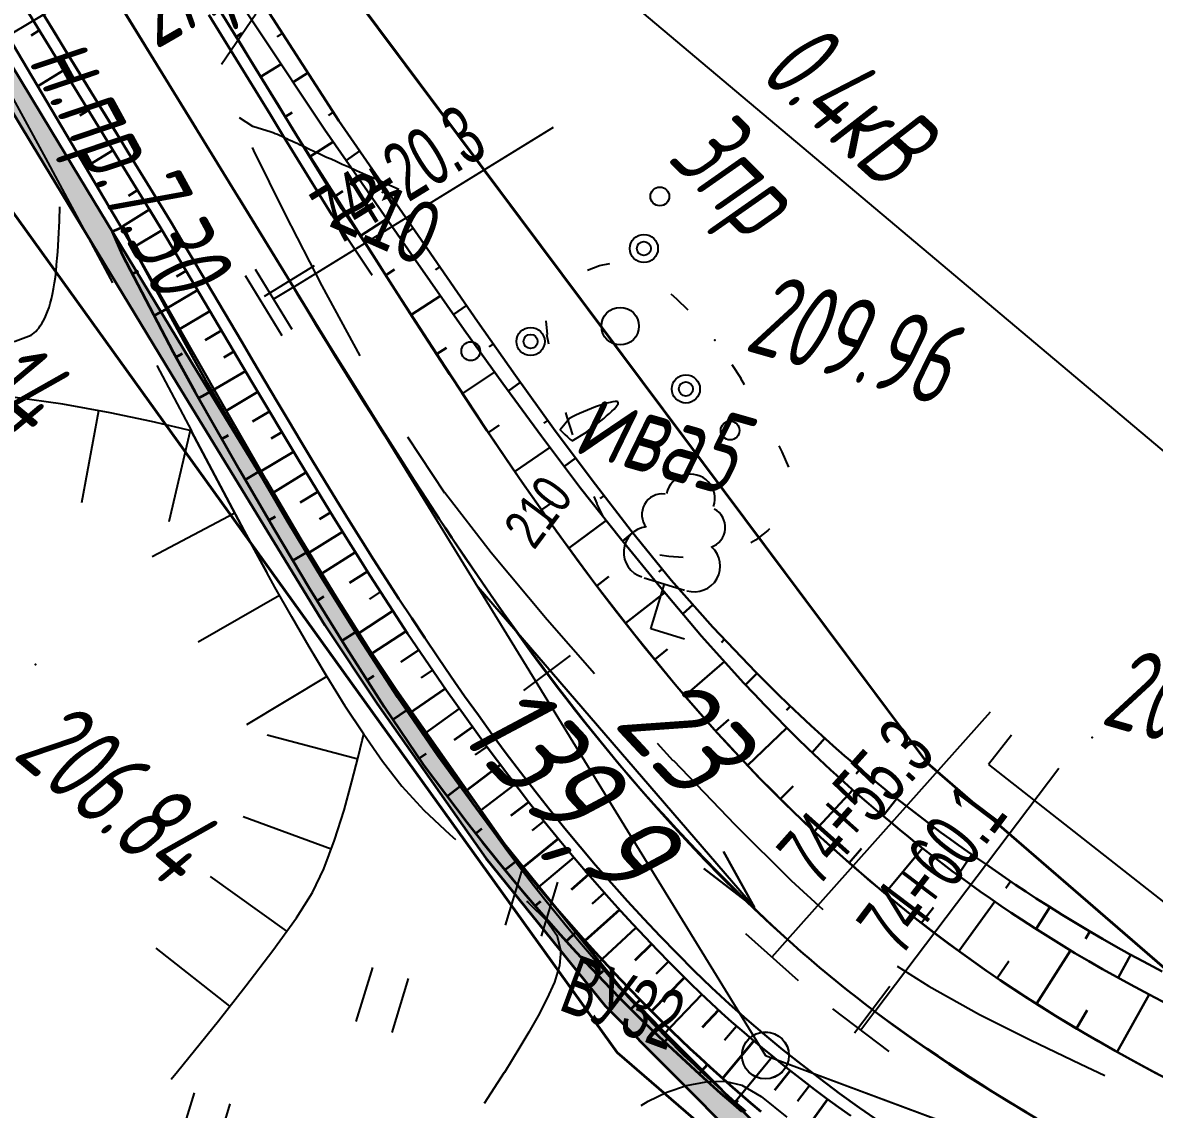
# Model space of a CAD drawing. Header units: millimetres. Extents: x -1799 to 6962, y -1020 to 4121.
# Drawn here: x 4293.93 to 4342.16, y 3006.54 to 3052.84 of the extents above; entities that cross this region are included whole.
import ezdxf

# ---------------------------------------------------------------- set-up
doc = ezdxf.new("R2010")
doc.units = ezdxf.units.MM
doc.linetypes.add('CONTI', pattern=[0])
doc.linetypes.add('DASHED', pattern=[0.75, 0.5, -0.25])
for name, color, linetype, lineweight in [('10', 1, 'Continuous', 35), ('КОПИЯ_ОСЬ_13_ОТКОСЫ', 7, 'Continuous', 30), ('КОПИЯ_ОСЬ_ГРАНИЦЫ_ПОЛОС', 7, 'Continuous', 30), ('ОСЬ_ВЕРХ_ПОКРЫТИЯ_ГРАНИЦЫ_ПОЛОС', 7, 'Continuous', 30), ('ОСЬ_ВЕРХ_ПОКРЫТИЯ_ОСЬ', 1, 'Continuous', 30), ('Ось_примыкания', 1, 'Continuous', 35), ('Тротуар', 40, 'Continuous', 35), ('Уклоны ПЧ', 5, 'Continuous', 30)]:
    doc.layers.add(name, color=color, linetype=linetype, lineweight=lineweight)
for name, color, linetype in [('GOR_BDEFAULT', 212, 'CONTI'), ('NAD_MDEFAULT', 7, 'CONTI'), ('OBRIVDEFAULT', 32, 'CONTI'), ('PI_OTDEFAULT', 172, 'CONTI'), ('PI_TTDEFAULT', 5, 'CONTI'), ('SIT_LDEFAULT', 7, 'CONTI'), ('USLZNDEFAULT', 7, 'CONTI'), ('КОПИЯ_ОСЬ_ТАНГЕНСЫ', 1, 'Continuous'), ('ОСЬ_ВЕРХ_ПОКРЫТИЯ_ПИКЕТЫ', 1, 'Continuous'), ('ОСЬ_ВЕРХ_ПОКРЫТИЯ_РАЗБИВКА_КРИВ', 1, 'Continuous'), ('ОСЬ_ВЕРХ_ПОКРЫТИЯ_ТАНГЕНСЫ', 1, 'Continuous'), ('разметка', 7, 'Continuous')]:
    doc.layers.add(name, color=color, linetype=linetype)
doc.styles.add('eskd', font='spds.shx', dxfattribs={"width": 1.2, "oblique": 15})
doc.styles.add('SHRFT', font='TXT', dxfattribs={"width": 3.5})
doc.styles.get("Standard").update_dxf_attribs({"font": 'arial.ttf'})
doc.styles.add('ГОСТ', font='', dxfattribs={"oblique": 15, "height": 4})
doc.styles.get('ГОСТ').set_extended_font_data('GOST type A')

# ---------------------------------------------------------------- blocks, each defined once
blk = doc.blocks.new('BL_2011')
at = {"color": 0}
for p, q in [((0, 0), (0, 2.4)), ((1.6, 0), (1.6, 2.4))]:
    blk.add_line(p, q, dxfattribs=at)
blk = doc.blocks.new('BL_104')
at = {"color": 0}
for p, q in [((-0.9, 2), (0.9, 2)), ((0, 0), (0, 2)), ((1.5, 0), (0, 0))]:
    blk.add_line(p, q, dxfattribs=at)
for centre, radius, start, end in [((0, 5.8), 1.04, 358, 185), ((-0.94, 4.8), 0.88, 100, 235), ((0.94, 4.8), 0.88, 305, 80), ((-1, 3.1), 1.1, 115, 270), ((1, 3.1), 1.1, 270, 65)]:
    blk.add_arc(centre, radius, start, end, dxfattribs=at)
blk = doc.blocks.new('BL_2010')
at = {"color": 0}
for centre, radius in [((0, 5.78), 0.4), ((0, 3.46), 0.6), ((0, 3.46), 0.3), ((0, 0), 0.8), ((-3.46, -1.74), 0.6), ((-3.46, -1.74), 0.3), ((3.46, -1.74), 0.6), ((3.46, -1.74), 0.3), ((-5.78, -2.88), 0.4), ((5.78, -2.88), 0.4)]:
    blk.add_circle(centre, radius, dxfattribs=at)
blk = doc.blocks.new('*U52')
at = {"layer": 'КОПИЯ_ОСЬ_13_ОТКОСЫ'}
for points in [[(1041.047, 834.789), (1049.338, 821.926), (1053.106, 816.499), (1055.249, 813.387), (1056.859, 811.09), (1058.482, 808.832), (1060.124, 806.62), (1061.792, 804.463), (1063.493, 802.367), (1065.279, 800.366), (1067.106, 798.446), (1067.568, 797.983), (1068.033, 797.524), (1068.503, 797.068), (1068.976, 796.617), (1069.448, 796.178), (1069.925, 795.743), (1070.406, 795.312), (1070.89, 794.887), (1071.277, 794.556), (1071.666, 794.228), (1072.058, 793.904), (1072.453, 793.583), (1072.85, 793.265), (1073.513, 792.75), (1073.879, 792.463), (1074.247, 792.179), (1074.618, 791.898), (1074.991, 791.62), (1075.367, 791.345), (1075.745, 791.074), (1076.125, 790.805), (1076.507, 790.54), (1076.891, 790.278), (1077.318, 789.977), (1077.747, 789.68), (1078.178, 789.386), (1078.612, 789.096), (1079.048, 788.809), (1079.605, 788.455), (1080.165, 788.105), (1080.728, 787.762), (1081.295, 787.423), (1081.873, 787.089), (1082.454, 786.759), (1083.037, 786.435), (1083.624, 786.115), (1084.421, 785.695)], [(1040.261, 834.306), (1048.734, 821.555), (1052.509, 816.132), (1054.683, 813.034), (1056.318, 810.746), (1057.967, 808.494), (1059.636, 806.289), (1061.333, 804.136), (1063.062, 802.044), (1064.797, 799.982), (1066.577, 797.996), (1067.028, 797.515), (1067.483, 797.038), (1067.943, 796.564), (1068.406, 796.094), (1068.87, 795.636), (1069.338, 795.182), (1069.81, 794.732), (1070.286, 794.286), (1070.667, 793.939), (1071.052, 793.595), (1071.438, 793.254), (1071.828, 792.916), (1072.22, 792.581), (1072.877, 792.037), (1073.24, 791.733), (1073.606, 791.432), (1073.974, 791.134), (1074.345, 790.839), (1074.719, 790.548), (1075.094, 790.259), (1075.473, 789.974), (1075.853, 789.692), (1076.236, 789.413), (1076.669, 789.104), (1077.105, 788.798), (1077.543, 788.496), (1077.984, 788.198), (1078.427, 787.903), (1078.992, 787.539), (1079.56, 787.181), (1080.132, 786.828), (1080.707, 786.48), (1081.293, 786.137), (1081.881, 785.799), (1082.473, 785.466), (1083.067, 785.139), (1083.873, 784.708), (1084.684, 784.286)], [(1046.93, 825.662), (1046.706, 825.518)], [(1048.013, 823.981), (1047.389, 823.579)], [(1049.097, 822.3), (1048.888, 822.166)], [(1050.225, 820.649), (1049.645, 820.246)], [(1051.365, 819.006), (1051.172, 818.872)], [(1052.506, 817.363), (1051.931, 816.963)], [(1053.644, 815.718), (1053.451, 815.586)], [(1054.778, 814.071), (1054.223, 813.689)], [(1055.92, 812.429), (1055.736, 812.3)], [(1057.072, 810.794), (1056.555, 810.423)], [(1058.239, 809.17), (1058.067, 809.046)], [(1059.426, 807.56), (1058.944, 807.203)], [(1060.631, 805.964), (1060.473, 805.842)], [(1061.856, 804.384), (1061.42, 804.03)], [(1063.116, 802.83), (1062.971, 802.713)], [(1064.427, 801.32), (1063.995, 800.935)], [(1065.776, 799.844), (1065.636, 799.711)], [(1067.156, 798.396), (1066.661, 797.906)], [(1068.581, 796.993), (1068.42, 796.826)], [(1070.047, 795.633), (1069.501, 795.026)], [(1071.556, 794.321), (1071.381, 794.112)], [(1073.111, 793.063), (1072.535, 792.32)], [(1074.694, 791.841), (1074.506, 791.59)], [(1076.316, 790.672), (1075.71, 789.797)], [(1077.961, 789.533), (1077.761, 789.24)], [(1079.633, 788.437), (1079.047, 787.505)], [(1081.341, 787.396), (1081.156, 787.079)], [(1083.081, 786.411), (1082.542, 785.428)]]:
    blk.add_lwpolyline(points, dxfattribs=at)
blk = doc.blocks.new('Стрелка')
at = {"layer": 'Уклоны ПЧ', "ltscale": 2}
for points in [[(-0.023, -0.048), (-0.023, 17.972)], [(-0.023, -0.048), (-0.578, 2.622)], [(-0.023, -0.048), (0.532, 2.622)]]:
    blk.add_lwpolyline(points, dxfattribs=at)

msp = doc.modelspace()

# ---------------------------------------------------------------- hatches: boundary and pattern name
at = {"layer": 'Тротуар', "lineweight": 30, "ltscale": 7}
msp.add_hatch(color=256, dxfattribs=at).paths.add_polyline_path([(4355.026, 2987.245), (4352.622, 2989.782), (4345.427, 2993.281), (4338.394, 2996.926), (4334.905, 2998.92), (4331.584, 3001.033), (4325.137, 3005.952), (4319.491, 3011.624), (4314.469, 3017.834), (4309.932, 3024.285), (4307.646, 3027.716), (4301.367, 3037.941), (4295.156, 3048.209), (4289.986, 3056.769), (4280.835, 3072.269), (4272.55, 3085.951), (4265.234, 3097.893), (4261.114, 3101.507), (4255.468, 3107.674), (4252.851, 3111.934), (4250.972, 3116.597), (4250.585, 3117.56), (4249.719, 3119.765), (4248.666, 3123.345), (4248.323, 3124.321), (4247.98, 3125.297), (4241.939, 3135.217), (4234.518, 3147.093), (4225.78, 3160.49), (4219.022, 3170.408), (4211.937, 3180.091), (4203.112, 3191.194), (4194.18, 3201.563), (4183.21, 3213.325), (4172.573, 3223.78), (4162.939, 3232.607), (4150.941, 3243.284), (4138.679, 3253.563), (4117.058, 3271.355), (4101.903, 3284.023), (4086.977, 3297.339), (4083.578, 3299.881), (4077.037, 3304.486), (4070.152, 3308.55), (4062.976, 3311.79), (4055.187, 3313.858), (4047.095, 3314.906), (4039.194, 3314.51), (4031.355, 3312.695), (4024.186, 3309.608), (4017.316, 3305.344), (4008.1, 3297.932), (3998.942, 3289.839), (3996.071, 3287.056), (3984.757, 3275.743), (3983.052, 3274.038), (3982.329, 3273.347), (3976.255, 3267.275), (3965.028, 3255.875), (3952.386, 3243.061), (3945.337, 3235.968), (3938.229, 3228.933), (3931.095, 3221.926), (3922.526, 3213.525), (3913.887, 3205.055), (3900.709, 3192.936), (3893.252, 3186.273), (3888.799, 3182.354), (3880.991, 3175.997), (3874.788, 3170.946), (3865.391, 3163.481), (3855.795, 3156.275), (3849.369, 3151.511), (3844.564, 3148.067), (3839.698, 3144.637), (3832.981, 3140.049), (3830.301, 3138.269), (3823.273, 3133.561), (3822.443, 3133.006), (3809.622, 3124.407), (3792.023, 3114.358), (3786.086, 3111.259), (3780.023, 3108.407), (3761.667, 3099.663), (3749.56, 3093.587), (3739.444, 3087.864), (3738.739, 3087.426), (3732.468, 3082.562), (3726.512, 3077.16), (3720.889, 3071.42), (3715.659, 3065.179), (3710.962, 3058.323), (3707.32, 3051.736), (3703.938, 3044.269), (3700.864, 3036.478), (3698.458, 3028.966), (3695.598, 3017.765), (3693.191, 3006.011), (3691.1, 2983.08), (3692.241, 2982.689), (3694.173, 3005.821), (3696.572, 3017.54), (3699.543, 3029.107), (3701.99, 3036.656), (3704.929, 3044.035), (3708.201, 3051.263), (3712.009, 3058.115), (3716.543, 3064.688), (3721.631, 3070.747), (3727.193, 3076.428), (3733.066, 3081.759), (3739.311, 3086.604), (3740.034, 3087.053), (3750.032, 3092.705), (3762.015, 3098.833), (3780.451, 3107.484), (3786.563, 3110.334), (3792.489, 3113.472), (3810.085, 3123.523), (3830.857, 3137.439), (3833.537, 3139.218), (3840.159, 3143.739), (3845.068, 3147.214), (3849.925, 3150.749), (3856.392, 3155.473), (3865.972, 3162.73), (3875.413, 3170.165), (3881.622, 3175.221), (3889.445, 3181.591), (3893.916, 3185.525), (3901.381, 3192.195), (3914.576, 3204.33), (3923.226, 3212.811), (3931.795, 3221.212), (3938.931, 3228.221), (3946.043, 3235.26), (3953.097, 3242.357), (3965.74, 3255.172), (3976.964, 3266.57), (3985.463, 3275.036), (3996.773, 3286.343), (3999.622, 3289.105), (4008.744, 3297.168), (4017.895, 3304.526), (4024.65, 3308.719), (4031.668, 3311.741), (4039.333, 3313.516), (4047.055, 3313.903), (4054.994, 3312.874), (4062.639, 3310.845), (4069.691, 3307.661), (4076.5, 3303.642), (4082.99, 3299.072), (4086.343, 3296.564), (4101.249, 3283.266), (4116.42, 3270.585), (4138.04, 3252.793), (4150.286, 3242.528), (4162.272, 3231.863), (4171.847, 3223.057), (4182.46, 3212.663), (4193.35, 3200.994), (4202.341, 3190.556), (4211.142, 3179.485), (4218.205, 3169.831), (4224.947, 3159.937), (4233.677, 3146.552), (4241.089, 3134.69), (4246.972, 3125.147), (4248.831, 3119.35), (4251.955, 3111.482), (4254.666, 3107.069), (4260.416, 3100.789), (4264.381, 3097.354), (4271.694, 3085.435), (4279.977, 3071.756), (4289.128, 3056.256), (4294.307, 3047.694), (4300.531, 3037.432), (4306.803, 3027.178), (4309.038, 3023.822), (4313.665, 3017.24), (4318.747, 3010.955), (4324.471, 3005.203), (4330.909, 3000.28), (4334.388, 2998.064), (4337.915, 2996.047), (4344.978, 2992.388), (4352.021, 2988.962), (4354.437, 2986.412), (4356.729, 2985.394), (4357.135, 2986.308)])

# ---------------------------------------------------------------- linework, layer by layer
at = {"layer": '10'}
for p, q in [((4332.496, 3021.273), (4289.966, 3078.193)), ((4344.146, 3011.203), (4332.496, 3021.273))]:
    msp.add_line(p, q, dxfattribs=at)
for points in [[(4598.586, 2915.533), (4552.416, 2914.983), (4521.746, 2925.033), (4419.606, 2982.913), (4344.146, 3011.203), (4332.496, 3021.273), (4289.966, 3078.193), (4264.456, 3124.383), (4216.896, 3199.763), (4208.926, 3208.633), (4175.176, 3237.413), (4176.746, 3239.013), (4084.856, 3313.423)], [(4334.836, 2995.523), (4319.266, 3008.963), (4288.236, 3052.073), (4319.266, 3008.963), (4334.836, 2995.523), (4363.306, 2985.263), (4364.906, 2990.013), (4372.426, 2987.253), (4370.836, 2982.483), (4411.976, 2966.593), (4514.446, 2908.513), (4549.656, 2896.993), (4558.246, 2896.753), (4557.366, 2900.733), (4579.636, 2901.023)]]:
    msp.add_lwpolyline(points, dxfattribs=at)
at = {"layer": 'GOR_BDEFAULT', "color": 212, "elevation": 210, "flags": 128}
for points in [[(4309.952, 3045.729), (4309.422, 3045.969), (4308.952, 3046.179), (4308.532, 3046.359), (4308.152, 3046.529), (4307.832, 3046.679), (4307.542, 3046.799), (4307.292, 3046.919), (4307.072, 3047.019), (4306.872, 3047.099), (4306.702, 3047.179), (4306.562, 3047.249), (4306.422, 3047.309), (4306.302, 3047.369), (4306.182, 3047.419), (4306.072, 3047.479), (4305.962, 3047.529), (4305.852, 3047.579), (4305.732, 3047.639), (4305.622, 3047.689), (4305.512, 3047.739), (4305.402, 3047.789), (4305.292, 3047.839), (4305.182, 3047.889), (4305.072, 3047.939), (4304.972, 3047.989), (4304.872, 3048.029), (4304.782, 3048.069), (4304.692, 3048.109), (4304.602, 3048.139), (4304.522, 3048.169), (4303.742, 3048.409), (4303.162, 3048.779)], [(4280.998, 3045.574), (4283.792, 3042.899), (4284.292, 3042.719), (4284.362, 3042.709), (4284.432, 3042.689), (4284.512, 3042.659), (4284.602, 3042.639), (4284.682, 3042.619), (4284.772, 3042.599), (4284.862, 3042.579), (4284.952, 3042.549), (4285.042, 3042.529), (4285.132, 3042.509), (4285.222, 3042.479), (4285.302, 3042.459), (4285.382, 3042.439), (4285.462, 3042.419), (4285.532, 3042.399), (4286.102, 3042.159), (4286.592, 3041.869), (4287.282, 3041.459), (4287.332, 3041.419), (4287.382, 3041.389), (4287.442, 3041.359), (4287.502, 3041.319), (4287.552, 3041.279), (4287.612, 3041.249), (4287.672, 3041.209), (4287.732, 3041.169), (4287.792, 3041.129), (4287.862, 3041.089), (4287.922, 3041.049), (4287.982, 3041.009), (4288.052, 3040.969), (4288.112, 3040.919), (4288.182, 3040.879), (4288.252, 3040.829), (4288.322, 3040.779), (4288.392, 3040.739), (4288.462, 3040.689), (4288.542, 3040.639), (4288.622, 3040.589), (4288.702, 3040.529), (4288.792, 3040.479), (4288.892, 3040.419), (4288.992, 3040.369), (4289.092, 3040.309), (4289.212, 3040.249), (4289.332, 3040.189), (4289.462, 3040.129), (4289.602, 3040.069), (4289.742, 3040.009), (4289.902, 3039.949), (4290.062, 3039.879), (4290.222, 3039.819), (4290.392, 3039.749), (4290.572, 3039.689), (4290.742, 3039.629), (4290.912, 3039.569), (4291.082, 3039.519), (4291.252, 3039.459), (4291.412, 3039.409), (4291.572, 3039.359), (4291.722, 3039.319), (4291.862, 3039.279), (4291.992, 3039.249), (4292.992, 3039.189), (4293.602, 3039.269), (4294.292, 3039.519), (4294.352, 3039.569), (4294.412, 3039.619), (4294.482, 3039.679), (4294.542, 3039.749), (4294.612, 3039.829), (4294.672, 3039.919), (4294.742, 3040.019), (4294.802, 3040.129), (4294.872, 3040.249), (4294.932, 3040.389), (4294.992, 3040.529), (4295.052, 3040.699), (4295.102, 3040.869), (4295.152, 3041.069), (4295.202, 3041.279), (4295.242, 3041.499), (4295.282, 3041.749), (4295.322, 3041.999), (4295.352, 3042.259), (4295.372, 3042.529), (4295.402, 3042.809), (4295.422, 3043.079), (4295.442, 3043.349), (4295.462, 3043.619), (4295.472, 3043.889), (4295.482, 3044.139), (4295.492, 3044.379), (4295.502, 3044.599), (4295.512, 3044.809), (4295.512, 3044.989)], [(4319.292, 3036.679), (4319.252, 3036.699), (4319.172, 3036.699), (4319.072, 3036.689), (4318.962, 3036.659), (4318.822, 3036.629), (4318.672, 3036.579), (4318.512, 3036.529), (4318.342, 3036.469), (4318.172, 3036.399), (4318.002, 3036.329), (4317.832, 3036.259), (4317.662, 3036.189), (4317.502, 3036.119), (4317.362, 3036.049), (4317.232, 3035.979)], [(4319.292, 3036.679), (4319.252, 3036.699), (4319.172, 3036.699), (4319.072, 3036.689), (4318.962, 3036.659), (4318.822, 3036.629), (4318.672, 3036.579), (4318.512, 3036.529), (4318.342, 3036.469), (4318.172, 3036.399), (4318.002, 3036.329), (4317.832, 3036.259), (4317.662, 3036.189), (4317.502, 3036.119), (4317.362, 3036.049), (4317.232, 3035.979)], [(4317.342, 3035.029), (4317.952, 3035.399), (4318.052, 3035.479), (4318.172, 3035.569), (4318.302, 3035.669), (4318.432, 3035.769), (4318.562, 3035.879), (4318.692, 3035.979), (4318.812, 3036.089), (4318.932, 3036.189), (4319.042, 3036.289), (4319.132, 3036.379), (4319.202, 3036.459), (4319.262, 3036.539), (4319.302, 3036.599), (4319.312, 3036.649), (4319.292, 3036.679)], [(4317.232, 3035.979), (4316.832, 3035.489), (4317.032, 3035.299), (4317.152, 3035.189), (4317.242, 3035.099), (4317.342, 3035.029)]]:
    msp.add_lwpolyline(points, dxfattribs=at)
at = {"layer": 'OBRIVDEFAULT', "color": 32}
for p, q in [((4295.642, 3036.589, 209.659), (4293.602, 3036.869, 209.706)), ((4297.662, 3036.219, 209.613), (4295.642, 3036.589, 209.659)), ((4297.162, 3036.309), (4296.442, 3032.379)), ((4299.412, 3035.849, 209.573), (4297.662, 3036.219, 209.613)), ((4300.642, 3035.559, 209.544), (4299.412, 3035.849, 209.573)), ((4301.072, 3035.459), (4300.162, 3031.569)), ((4301.112, 3035.449, 209.533), (4300.642, 3035.559, 209.544)), ((4303.372, 3031.189, 209.342), (4301.112, 3035.449, 209.533)), ((4302.972, 3031.949), (4299.442, 3030.079)), ((4304.672, 3028.789, 209.235), (4303.372, 3031.189, 209.342)), ((4304.872, 3028.429), (4301.402, 3026.449)), ((4305.392, 3027.529, 209.214), (4304.672, 3028.789, 209.235)), ((4306.132, 3026.249, 209.192), (4305.392, 3027.529, 209.214)), ((4306.892, 3024.979, 209.17), (4306.132, 3026.249, 209.192)), ((4306.892, 3024.979), (4303.462, 3022.929)), ((4308.462, 3022.529, 209.127), (4307.662, 3023.729, 209.149)), ((4308.212, 3021.469), (4304.342, 3022.479)), ((4308.232, 3021.549, 209.044), (4308.402, 3022.259, 209.104)), ((4308.402, 3022.259, 209.104), (4308.462, 3022.529, 209.127)), ((4307.962, 3020.509, 208.956), (4308.232, 3021.549, 209.044)), ((4307.622, 3019.289, 208.852), (4307.962, 3020.509, 208.956)), ((4307.212, 3018.009, 208.742), (4307.622, 3019.289, 208.852)), ((4307.072, 3017.629), (4303.322, 3019.009)), ((4306.762, 3016.789, 208.636), (4307.212, 3018.009, 208.742)), ((4305.182, 3014.129), (4301.932, 3016.469)), ((4306.282, 3015.779, 208.544), (4306.762, 3016.789, 208.636)), ((4305.592, 3014.699, 208.503), (4306.282, 3015.779, 208.544)), ((4304.592, 3013.309, 208.448), (4305.592, 3014.699, 208.503)), ((4302.762, 3010.939), (4299.612, 3013.409)), ((4303.432, 3011.799, 208.386), (4304.592, 3013.309, 208.448)), ((4302.272, 3010.319, 208.326), (4303.432, 3011.799, 208.386)), ((4301.252, 3009.049, 208.274), (4302.272, 3010.319, 208.326)), ((4300.522, 3008.159, 208.237), (4301.252, 3009.049, 208.274)), ((4300.252, 3007.829, 208.223), (4300.522, 3008.159, 208.237))]:
    msp.add_line(p, q, dxfattribs=at)
at = {"layer": 'PI_TTDEFAULT', "color": 5}
for p in [(4323.432, 3039.309, 209.961), (4294.472, 3025.499, 206.681), (4339.512, 3022.389, 209.114)]:
    msp.add_point(p, dxfattribs=at)
at = {"layer": 'SIT_LDEFAULT', "color": 7}
for p, q in [((4309.832, 3062.129), (4291.172, 3051.019)), ((4371.752, 3009.999), (4309.832, 3062.129)), ((4292.032, 3051.529), (4298.042, 3055.109)), ((4303.862, 3053.199), (4302.402, 3051.059)), ((4293.002, 3050.559), (4294.902, 3047.069)), ((4303.702, 3047.519), (4303.762, 3047.389)), ((4303.762, 3047.389), (4305.102, 3044.689)), ((4294.902, 3047.069), (4297.752, 3041.759)), ((4305.102, 3044.689), (4306.672, 3041.629)), ((4318.002, 3042.299), (4318.512, 3042.489)), ((4318.512, 3042.489), (4318.952, 3042.579)), ((4306.672, 3041.629), (4308.292, 3038.639)), ((4321.552, 3041.289), (4321.792, 3041.079)), ((4321.792, 3041.079), (4322.282, 3040.599)), ((4316.292, 3039.559), (4316.242, 3040.139)), ((4316.352, 3039.149), (4316.272, 3039.559)), ((4299.642, 3038.229), (4301.122, 3035.449)), ((4324.152, 3038.269), (4324.532, 3037.689)), ((4324.522, 3037.689), (4324.682, 3037.419)), ((4317.132, 3036.039), (4317.072, 3036.229)), ((4317.372, 3035.279), (4317.132, 3036.039)), ((4301.112, 3035.449), (4303.372, 3031.189)), ((4310.322, 3035.199), (4311.912, 3032.809)), ((4326.152, 3034.809), (4326.282, 3034.559)), ((4326.282, 3034.559), (4326.572, 3033.899)), ((4311.922, 3032.819), (4313.892, 3030.269)), ((4318.412, 3032.349), (4318.282, 3032.659)), ((4318.702, 3031.759), (4318.402, 3032.349)), ((4303.372, 3031.189), (4304.332, 3029.409)), ((4325.682, 3031.199), (4325.162, 3030.799)), ((4325.762, 3031.279), (4325.682, 3031.199)), ((4325.162, 3030.799), (4324.962, 3030.679)), ((4313.892, 3030.269), (4316.282, 3027.409)), ((4321.462, 3030.099), (4321.082, 3030.159)), ((4322.082, 3030.059), (4321.462, 3030.099)), ((4316.282, 3027.409), (4318.292, 3025.109)), ((4306.322, 3025.929), (4306.892, 3024.979)), ((4306.892, 3024.979), (4307.662, 3023.729)), ((4307.662, 3023.729), (4308.462, 3022.529)), ((4308.462, 3022.529), (4309.262, 3021.379)), ((4320.972, 3022.149), (4321.642, 3021.409)), ((4336.072, 3022.489), (4335.082, 3021.229)), ((4309.262, 3021.379), (4310.082, 3020.319)), ((4321.652, 3021.419), (4324.292, 3018.659)), ((4335.082, 3021.229), (4342.952, 3015.059)), ((4310.082, 3020.319), (4311.022, 3019.289)), ((4311.022, 3019.289), (4312.132, 3018.249)), ((4324.292, 3018.659), (4326.682, 3016.299)), ((4312.132, 3018.249), (4312.372, 3018.039)), ((4326.682, 3016.299), (4328.032, 3015.059)), ((4315.402, 3015.419), (4315.482, 3015.349)), ((4315.482, 3015.349), (4316.272, 3014.569)), ((4316.272, 3014.569), (4316.722, 3013.929)), ((4316.712, 3013.929), (4316.852, 3013.329)), ((4316.862, 3013.329), (4316.802, 3012.669)), ((4316.802, 3012.669), (4316.592, 3011.969)), ((4331.202, 3012.649), (4332.552, 3011.789)), ((4316.592, 3011.969), (4316.272, 3011.249)), ((4332.552, 3011.789), (4334.712, 3010.589)), ((4316.272, 3011.249), (4315.892, 3010.529)), ((4334.712, 3010.589), (4336.892, 3009.489)), ((4315.892, 3010.529), (4315.492, 3009.839)), ((4315.492, 3009.839), (4315.112, 3009.189)), ((4315.122, 3009.189), (4314.462, 3008.109)), ((4336.892, 3009.489), (4338.992, 3008.479)), ((4338.992, 3008.479), (4340.042, 3007.989)), ((4314.452, 3008.109), (4313.592, 3006.789)), ((4322.222, 3007.559), (4323.052, 3007.719)), ((4323.052, 3007.719), (4323.852, 3007.739)), ((4323.852, 3007.739), (4324.572, 3007.579)), ((4320.582, 3006.889), (4321.382, 3007.269)), ((4321.382, 3007.269), (4322.222, 3007.559)), ((4324.572, 3007.579), (4325.402, 3007.089)), ((4320.282, 3006.709), (4320.582, 3006.899)), ((4325.402, 3007.089), (4326.492, 3006.209))]:
    msp.add_line(p, q, dxfattribs=at)
at = {"layer": 'КОПИЯ_ОСЬ_13_ОТКОСЫ'}
for points in [[(4257.402, 3126.492), (4305.826, 3047.68), (4309.89, 3041.319), (4311.942, 3038.143), (4313.494, 3035.79), (4315.068, 3033.469), (4316.67, 3031.188), (4318.31, 3028.953), (4319.996, 3026.768), (4321.736, 3024.64), (4322.328, 3023.948), (4322.927, 3023.262), (4323.532, 3022.582), (4323.991, 3022.081), (4324.453, 3021.585), (4324.919, 3021.092), (4325.39, 3020.603), (4325.864, 3020.124), (4326.342, 3019.649), (4326.825, 3019.179), (4327.312, 3018.713), (4327.705, 3018.348), (4328.1, 3017.986), (4328.498, 3017.628), (4328.899, 3017.273), (4329.303, 3016.921), (4329.675, 3016.593), (4330.05, 3016.269), (4330.427, 3015.947), (4330.808, 3015.629), (4331.191, 3015.314), (4331.576, 3015.002), (4331.965, 3014.693), (4332.355, 3014.388), (4332.749, 3014.086), (4333.194, 3013.751), (4333.642, 3013.42), (4334.092, 3013.092), (4334.545, 3012.768), (4335.001, 3012.448), (4335.581, 3012.054), (4336.164, 3011.665), (4336.751, 3011.282), (4337.341, 3010.905), (4337.941, 3010.534), (4338.544, 3010.167), (4339.15, 3009.806), (4339.759, 3009.45), (4340.583, 3008.984), (4341.411, 3008.527), (4342.245, 3008.078)], [(4251.438, 3122.828), (4299.861, 3044.015), (4303.707, 3037.507), (4305.677, 3034.21), (4307.187, 3031.737), (4308.737, 3029.271), (4310.335, 3026.817), (4311.992, 3024.383), (4313.72, 3021.974), (4315.53, 3019.595), (4316.154, 3018.811), (4316.786, 3018.033), (4317.426, 3017.262), (4317.916, 3016.687), (4318.412, 3016.116), (4318.912, 3015.549), (4319.417, 3014.986), (4319.933, 3014.427), (4320.453, 3013.873), (4320.979, 3013.323), (4321.51, 3012.779), (4321.943, 3012.347), (4322.38, 3011.918), (4322.82, 3011.493), (4323.264, 3011.071), (4323.711, 3010.653), (4324.139, 3010.276), (4324.57, 3009.902), (4325.005, 3009.532), (4325.442, 3009.166), (4325.883, 3008.803), (4326.327, 3008.445), (4326.774, 3008.089), (4327.224, 3007.738), (4327.676, 3007.391), (4328.188, 3007.012), (4328.703, 3006.637), (4329.222, 3006.267)], [(4298.328, 3061.03), (4306.8, 3048.279), (4310.576, 3042.856), (4312.75, 3039.758), (4314.385, 3037.469), (4316.034, 3035.218), (4317.703, 3033.012), (4319.399, 3030.859), (4321.129, 3028.768), (4322.864, 3026.706), (4324.644, 3024.72), (4325.095, 3024.239), (4325.55, 3023.761), (4326.009, 3023.288), (4326.473, 3022.818), (4326.936, 3022.36), (4327.404, 3021.906), (4327.877, 3021.456), (4328.353, 3021.01), (4328.734, 3020.663), (4329.119, 3020.319), (4329.505, 3019.978), (4329.894, 3019.64), (4330.287, 3019.305), (4330.943, 3018.761), (4331.307, 3018.457), (4331.673, 3018.156), (4332.041, 3017.858), (4332.412, 3017.563), (4332.785, 3017.271), (4333.161, 3016.983), (4333.54, 3016.698), (4333.92, 3016.416), (4334.303, 3016.137), (4334.736, 3015.828), (4335.172, 3015.522), (4335.61, 3015.22), (4336.051, 3014.922), (4336.494, 3014.627), (4337.059, 3014.263), (4337.627, 3013.904), (4338.199, 3013.551), (4338.774, 3013.204), (4339.359, 3012.861), (4339.948, 3012.523), (4340.54, 3012.19), (4341.134, 3011.863), (4341.94, 3011.432), (4342.751, 3011.01)], [(4290.841, 3056.43), (4298.637, 3043.263), (4302.382, 3036.691), (4304.308, 3033.351), (4305.789, 3030.839), (4307.314, 3028.327), (4308.893, 3025.822), (4310.537, 3023.33), (4311.1, 3022.503), (4311.672, 3021.679), (4313.402, 3019.178), (4314.002, 3018.349), (4314.61, 3017.526), (4315.227, 3016.709), (4315.701, 3016.097), (4316.181, 3015.489), (4316.665, 3014.884), (4317.154, 3014.284), (4317.657, 3013.684), (4318.164, 3013.089), (4318.677, 3012.498), (4319.196, 3011.912), (4319.621, 3011.444), (4320.05, 3010.98), (4320.483, 3010.519), (4320.919, 3010.062), (4321.359, 3009.608), (4322.109, 3008.857), (4322.54, 3008.449), (4322.975, 3008.046), (4323.413, 3007.646), (4323.854, 3007.249), (4324.299, 3006.857), (4324.747, 3006.468)], [(4294.64, 3052.515), (4294.287, 3052.298)], [(4303.023, 3052.241), (4303.274, 3052.395)], [(4295.686, 3050.811), (4294.573, 3050.127)], [(4304.07, 3050.537), (4304.943, 3051.073)], [(4296.733, 3049.107), (4296.362, 3048.878)], [(4305.117, 3048.833), (4305.408, 3049.012)], [(4306.174, 3047.135), (4307.159, 3047.764)], [(4297.78, 3047.402), (4296.611, 3046.684)], [(4298.827, 3045.698), (4298.437, 3045.459)], [(4307.25, 3045.45), (4307.579, 3045.659)], [(4308.328, 3043.764), (4309.446, 3044.479)], [(4299.874, 3043.994), (4298.637, 3043.263)], [(4300.892, 3042.272), (4300.479, 3042.029)], [(4309.404, 3042.079), (4309.777, 3042.317)], [(4310.486, 3040.396), (4311.735, 3041.204)], [(4301.909, 3040.55), (4300.618, 3039.787)], [(4302.926, 3038.828), (4302.496, 3038.574)], [(4311.571, 3038.717), (4311.988, 3038.986)], [(4312.667, 3037.044), (4314.041, 3037.951)], [(4303.946, 3037.108), (4302.604, 3036.306)], [(4313.774, 3035.378), (4314.228, 3035.686)], [(4304.972, 3035.391), (4304.524, 3035.124)], [(4314.896, 3033.722), (4316.396, 3034.74)], [(4306.002, 3033.677), (4304.615, 3032.83)], [(4316.042, 3032.083), (4316.536, 3032.43)], [(4307.045, 3031.97), (4306.582, 3031.688)], [(4317.207, 3030.457), (4318.797, 3031.624)], [(4308.106, 3030.275), (4306.677, 3029.377)], [(4318.392, 3028.847), (4318.913, 3029.248)], [(4309.181, 3028.589), (4308.709, 3028.282)], [(4319.614, 3027.263), (4321.3, 3028.564)], [(4310.272, 3026.913), (4308.808, 3025.958)], [(4320.866, 3025.704), (4321.415, 3026.153)], [(4322.142, 3024.164), (4323.837, 3025.62)], [(4311.396, 3025.258), (4310.914, 3024.93)], [(4312.54, 3023.618), (4311.062, 3022.558)], [(4323.461, 3022.661), (4324.016, 3023.159)], [(4324.821, 3021.195), (4326.499, 3022.791)], [(4313.706, 3021.993), (4313.213, 3021.64)], [(4314.916, 3020.401), (4313.37, 3019.224)], [(4326.222, 3019.767), (4326.765, 3020.317)], [(4327.666, 3018.384), (4329.303, 3020.155)], [(4316.144, 3018.822), (4315.64, 3018.417)], [(4329.156, 3017.049), (4329.683, 3017.656)], [(4330.67, 3015.743), (4332.278, 3017.669)], [(4317.414, 3017.277), (4315.822, 3015.943)], [(4318.722, 3015.764), (4318.203, 3015.305)], [(4333.825, 3013.285), (4335.359, 3015.392)], [(4332.227, 3014.488), (4332.741, 3015.148)], [(4320.066, 3014.283), (4318.444, 3012.766)], [(4337.133, 3011.037), (4338.585, 3013.317)], [(4321.45, 3012.839), (4320.922, 3012.321)], [(4335.461, 3012.135), (4335.948, 3012.854)], [(4322.877, 3011.438), (4321.242, 3009.728)], [(4340.57, 3008.992), (4341.936, 3011.434)], [(4338.837, 3009.991), (4339.299, 3010.765)], [(4324.353, 3010.089), (4323.837, 3009.493)], [(4325.884, 3008.802), (4324.298, 3006.858)], [(4327.453, 3007.562), (4326.943, 3006.898)]]:
    msp.add_lwpolyline(points, dxfattribs=at)
at = {"layer": 'КОПИЯ_ОСЬ_ГРАНИЦЫ_ПОЛОС'}
for points in [[(4302.181, 3053.612), (4302.702, 3052.764), (4303.222, 3051.917), (4303.743, 3051.07), (4304.264, 3050.222), (4304.784, 3049.375), (4305.305, 3048.527), (4305.823, 3047.683), (4306.346, 3046.865), (4306.872, 3046.043), (4307.397, 3045.22), (4307.922, 3044.398), (4308.447, 3043.576), (4308.972, 3042.754), (4309.497, 3041.934), (4310.021, 3041.115), (4310.545, 3040.299), (4311.07, 3039.485), (4311.596, 3038.674), (4312.123, 3037.866), (4312.652, 3037.06), (4313.183, 3036.258), (4313.716, 3035.46), (4314.251, 3034.666), (4314.79, 3033.875), (4315.331, 3033.089), (4315.876, 3032.308), (4316.425, 3031.532), (4316.979, 3030.761), (4317.536, 3029.995), (4318.099, 3029.236), (4318.666, 3028.482), (4319.239, 3027.735), (4319.817, 3026.995), (4320.401, 3026.261), (4320.991, 3025.535), (4321.587, 3024.817), (4322.19, 3024.107), (4322.799, 3023.405), (4323.416, 3022.712), (4324.039, 3022.028), (4324.669, 3021.353), (4325.307, 3020.688), (4325.953, 3020.034), (4326.606, 3019.39), (4327.266, 3018.757), (4327.935, 3018.135), (4328.611, 3017.525), (4329.299, 3016.924), (4329.96, 3016.345), (4330.625, 3015.778), (4331.3, 3015.222), (4331.983, 3014.677), (4332.676, 3014.142), (4333.415, 3013.584), (4334.164, 3013.038), (4334.923, 3012.502), (4335.692, 3011.977), (4336.471, 3011.462), (4337.258, 3010.958), (4338.054, 3010.463), (4338.858, 3009.977), (4339.67, 3009.502), (4340.489, 3009.035), (4341.316, 3008.577), (4342.15, 3008.128), (4342.991, 3007.687)], [(4294.769, 3053.26), (4295.292, 3052.409), (4295.815, 3051.558), (4296.338, 3050.707), (4296.861, 3049.856), (4297.384, 3049.005), (4297.906, 3048.154), (4298.429, 3047.302), (4298.952, 3046.451), (4299.475, 3045.6), (4299.765, 3045.129)], [(4301.868, 3053.167), (4302.392, 3052.315), (4302.915, 3051.464), (4303.438, 3050.612), (4303.961, 3049.761), (4304.484, 3048.91), (4305.007, 3048.058), (4305.53, 3047.207), (4306.053, 3046.356), (4306.576, 3045.504), (4307.099, 3044.653), (4307.643, 3043.843), (4308.186, 3043.034), (4308.73, 3042.226), (4308.826, 3042.083)], [(4302.294, 3053.428), (4302.818, 3052.577), (4303.341, 3051.726), (4303.864, 3050.874), (4304.387, 3050.023), (4304.91, 3049.171), (4305.433, 3048.32), (4305.956, 3047.469), (4306.479, 3046.617), (4307.002, 3045.766), (4307.52, 3044.923), (4308.058, 3044.121), (4308.601, 3043.312), (4309.144, 3042.506)], [(4299.333, 3044.874), (4299.861, 3044.015), (4303.707, 3037.507), (4305.677, 3034.21), (4307.187, 3031.737), (4308.737, 3029.271), (4310.335, 3026.817), (4311.992, 3024.383), (4313.72, 3021.974), (4315.53, 3019.595), (4316.154, 3018.811), (4316.786, 3018.033), (4317.426, 3017.262), (4317.916, 3016.687), (4318.412, 3016.116), (4318.912, 3015.549), (4319.417, 3014.986), (4319.933, 3014.427), (4320.453, 3013.873), (4320.979, 3013.323), (4321.51, 3012.779), (4321.943, 3012.347), (4322.38, 3011.918), (4322.82, 3011.493), (4323.264, 3011.071), (4323.711, 3010.653), (4324.139, 3010.276), (4324.57, 3009.902), (4325.005, 3009.532), (4325.442, 3009.166), (4325.883, 3008.803), (4326.327, 3008.445), (4326.774, 3008.089), (4327.224, 3007.738), (4327.676, 3007.391), (4328.188, 3007.012), (4328.703, 3006.637), (4329.222, 3006.267)]]:
    msp.add_lwpolyline(points, dxfattribs=at)
at = {"layer": 'КОПИЯ_ОСЬ_ТАНГЕНСЫ'}
for p, q in [((4205.152, 3204.849), (4325.58, 3008.844)), ((4325.58, 3008.844), (4420.882, 2973.399))]:
    msp.add_line(p, q, dxfattribs=at)
msp.add_circle((4325.58, 3008.844), 1, dxfattribs=at)
at = {"layer": 'ОСЬ_ВЕРХ_ПОКРЫТИЯ_ГРАНИЦЫ_ПОЛОС', "linetype": 'Continuous'}
msp.add_lwpolyline([(4330.46, 3006.014), (4329.596, 3006.613), (4328.741, 3007.226), (4327.894, 3007.854), (4327.104, 3008.464), (4326.324, 3009.086), (4325.554, 3009.721), (4324.794, 3010.368), (4324.044, 3011.026), (4323.289, 3011.734), (4322.546, 3012.452), (4321.816, 3013.18), (4321.099, 3013.918), (4320.393, 3014.664), (4319.699, 3015.419), (4319.017, 3016.182), (4318.346, 3016.952), (4317.686, 3017.73), (4317.036, 3018.514), (4316.397, 3019.304), (4315.769, 3020.1), (4315.15, 3020.902), (4314.54, 3021.708), (4313.939, 3022.519), (4313.347, 3023.334), (4312.764, 3024.153), (4312.188, 3024.976), (4311.62, 3025.802), (4311.06, 3026.631), (4310.506, 3027.463), (4309.959, 3028.297), (4309.418, 3029.133), (4308.883, 3029.971), (4308.353, 3030.81), (4307.828, 3031.651), (4307.308, 3032.493), (4306.792, 3033.335), (4306.28, 3034.178), (4305.771, 3035.022), (4305.265, 3035.865), (4304.762, 3036.709), (4304.261, 3037.552), (4303.762, 3038.394), (4303.265, 3039.236), (4302.768, 3040.076), (4302.272, 3040.916), (4301.776, 3041.756), (4301.28, 3042.597), (4300.784, 3043.437), (4300.287, 3044.277), (4299.767, 3045.125), (4299.246, 3045.972), (4298.725, 3046.819), (4298.205, 3047.667), (4297.684, 3048.514), (4297.163, 3049.362), (4296.643, 3050.209), (4296.122, 3051.057), (4295.601, 3051.904), (4295.081, 3052.752), (4294.56, 3053.599)], dxfattribs=at)
at = {"layer": 'ОСЬ_ВЕРХ_ПОКРЫТИЯ_ОСЬ'}
msp.add_lwpolyline([(4254.44, 3124.628), (4305.468, 3041.576), (4305.468, 3041.576), (4306.996, 3039.092), (4308.02, 3037.439), (4308.535, 3036.614), (4309.052, 3035.791), (4309.571, 3034.969), (4310.094, 3034.149), (4310.619, 3033.331), (4311.149, 3032.516), (4311.682, 3031.703), (4312.22, 3030.893), (4312.762, 3030.086), (4313.31, 3029.283), (4313.863, 3028.483), (4314.422, 3027.688), (4314.986, 3026.896), (4315.558, 3026.11), (4316.135, 3025.328), (4316.72, 3024.551), (4317.313, 3023.78), (4317.912, 3023.015), (4318.52, 3022.256), (4319.136, 3021.504), (4319.76, 3020.759), (4320.393, 3020.021), (4321.035, 3019.29), (4321.686, 3018.568), (4322.347, 3017.855), (4323.017, 3017.151), (4323.697, 3016.455), (4324.386, 3015.77), (4325.086, 3015.095), (4325.796, 3014.431), (4326.517, 3013.778), (4326.517, 3013.778, 0.020124), (4330.246, 3010.713), (4330.246, 3010.713), (4331.026, 3010.133), (4331.815, 3009.565), (4332.613, 3009.009), (4333.419, 3008.465), (4334.232, 3007.933), (4335.053, 3007.412), (4335.881, 3006.902), (4336.716, 3006.403)], format="xyb", dxfattribs=at)
at = {"layer": 'ОСЬ_ВЕРХ_ПОКРЫТИЯ_ПИКЕТЫ'}
for p, q in [((4304.239, 3041.189), (4306.369, 3042.497)), ((4315.28, 3024.384), (4317.281, 3025.883)), ((4329.376, 3009.804), (4330.89, 3011.794))]:
    msp.add_line(p, q, dxfattribs=at)
at = {"layer": 'ОСЬ_ВЕРХ_ПОКРЫТИЯ_РАЗБИВКА_КРИВ'}
for p, q in [((4305.468, 3041.576), (4316.544, 3048.382)), ((4303.405, 3042.069), (4304.975, 3039.513)), ((4303.831, 3042.331), (4305.401, 3039.775)), ((4305.468, 3041.576), (4304.616, 3041.053)), ((4326.517, 3013.778), (4335.168, 3023.481)), ((4330.246, 3010.713), (4338.09, 3021.08)), ((4324.731, 3014.03), (4326.971, 3012.034)), ((4326.517, 3013.778), (4325.851, 3013.032)), ((4328.447, 3010.821), (4330.839, 3009.01)), ((4330.246, 3010.713), (4329.643, 3009.916))]:
    msp.add_line(p, q, dxfattribs=at)
at = {"layer": 'ОСЬ_ВЕРХ_ПОКРЫТИЯ_ТАНГЕНСЫ'}
for p, q in [((4205.152, 3204.849), (4325.582, 3008.839)), ((4325.582, 3008.839), (4420.882, 2973.399))]:
    msp.add_line(p, q, dxfattribs=at)
msp.add_circle((4325.582, 3008.839), 1, dxfattribs=at)
at = {"layer": 'Ось_примыкания', "color": 0}
for p, q in [((4299.333, 3044.874), (4298.196, 3044.175)), ((4297.74, 3043.937), (4298.21, 3044.146)), ((4300.366, 3043.161), (4299.734, 3042.788)), ((4298.604, 3042.135), (4298.858, 3042.267)), ((4301.383, 3041.44), (4300.058, 3040.656)), ((4299.528, 3040.361), (4300.066, 3040.641)), ((4302.401, 3039.718), (4301.708, 3039.308)), ((4300.456, 3038.589), (4300.736, 3038.743)), ((4303.418, 3037.996), (4301.989, 3037.152)), ((4301.426, 3036.84), (4301.985, 3037.159)), ((4304.442, 3036.278), (4303.717, 3035.844)), ((4302.418, 3035.103), (4302.7, 3035.265)), ((4305.467, 3034.561), (4303.993, 3033.68)), ((4303.413, 3033.368), (4303.982, 3033.7)), ((4306.506, 3032.852), (4305.76, 3032.396)), ((4304.419, 3031.64), (4304.706, 3031.807)), ((4307.556, 3031.149), (4306.054, 3030.206)), ((4305.44, 3029.921), (4306.018, 3030.266)), ((4308.62, 3029.456), (4307.858, 3028.977)), ((4306.475, 3028.209), (4306.764, 3028.388)), ((4309.709, 3027.778), (4308.17, 3026.776)), ((4307.527, 3026.508), (4308.111, 3026.87)), ((4310.815, 3026.112), (4310.046, 3025.589)), ((4308.607, 3024.825), (4308.898, 3025.013)), ((4311.94, 3024.459), (4310.385, 3023.4)), ((4309.704, 3023.153), (4310.285, 3023.547)), ((4313.104, 3022.832), (4312.323, 3022.272)), ((4310.828, 3021.498), (4311.121, 3021.697)), ((4314.291, 3021.223), (4312.755, 3020.054)), ((4312.017, 3019.891), (4312.569, 3020.307)), ((4315.502, 3019.631), (4314.729, 3019.043)), ((4313.23, 3018.3), (4313.493, 3018.507)), ((4316.755, 3018.072), (4315.236, 3016.837)), ((4314.482, 3016.741), (4314.984, 3017.152)), ((4318.042, 3016.542), (4317.299, 3015.896)), ((4315.768, 3015.21), (4316.006, 3015.413)), ((4319.366, 3015.043), (4317.891, 3013.719)), ((4317.091, 3013.709), (4317.538, 3014.115)), ((4320.732, 3013.582), (4320.01, 3012.891)), ((4318.45, 3012.242), (4318.661, 3012.444)), ((4322.136, 3012.157), (4320.728, 3010.724)), ((4319.848, 3010.812), (4320.246, 3011.209)), ((4323.581, 3010.775), (4322.89, 3010.036)), ((4321.284, 3009.42), (4321.468, 3009.618)), ((4325.089, 3009.462), (4323.753, 3007.865)), ((4322.751, 3008.061), (4323.11, 3008.448)), ((4326.639, 3008.197), (4325.971, 3007.357)), ((4324.248, 3006.734), (4324.417, 3006.932)), ((4328.228, 3006.983), (4326.926, 3005.192))]:
    msp.add_line(p, q, dxfattribs=at)
for points in [[(4297.74, 3043.937), (4298.172, 3042.966), (4300.342, 3038.795), (4301.263, 3037.126), (4303.172, 3033.782), (4304.639, 3031.261), (4306.148, 3028.736), (4307.71, 3026.213), (4309.334, 3023.698), (4311.031, 3021.199), (4312.872, 3018.756), (4313.507, 3017.947), (4314.152, 3017.145), (4314.803, 3016.349), (4315.304, 3015.754), (4315.809, 3015.162), (4316.32, 3014.574), (4316.835, 3013.991), (4317.362, 3013.409), (4317.895, 3012.833), (4318.433, 3012.261), (4318.975, 3011.693), (4319.42, 3011.241), (4319.867, 3010.793), (4320.319, 3010.348), (4320.774, 3009.907), (4321.232, 3009.469), (4322.778, 3008.036), (4323.222, 3007.634), (4323.67, 3007.237), (4324.121, 3006.843), (4324.575, 3006.454)], [(4298.185, 3044.197), (4298.64, 3043.266), (4300.887, 3039.129), (4301.81, 3037.463), (4303.73, 3034.129), (4305.202, 3031.62), (4306.716, 3029.108), (4308.279, 3026.601), (4309.904, 3024.104), (4311.6, 3021.625), (4313.401, 3019.177), (4314.024, 3018.367), (4314.654, 3017.563), (4315.293, 3016.766), (4315.783, 3016.169), (4316.278, 3015.576), (4316.779, 3014.987), (4317.284, 3014.402), (4317.801, 3013.819), (4318.323, 3013.241), (4318.851, 3012.667), (4319.383, 3012.099), (4319.82, 3011.645), (4320.259, 3011.196), (4320.702, 3010.749), (4321.149, 3010.307), (4321.598, 3009.868), (4322.363, 3009.143), (4322.785, 3008.748), (4323.209, 3008.356), (4323.637, 3007.968), (4324.068, 3007.584), (4324.502, 3007.204), (4324.939, 3006.827), (4325.38, 3006.453)]]:
    msp.add_lwpolyline(points, dxfattribs=at)
at = {"layer": 'разметка', "linetype": 'DASHED', "lineweight": 30, "ltscale": 14}
msp.add_lwpolyline([(4264.678, 3107.966), (4305.468, 3041.576)], dxfattribs=at)
at = {"layer": 'разметка', "lineweight": 30, "ltscale": 7}
msp.add_lwpolyline([(4305.468, 3041.576, 0.016587), (4313.863, 3028.483, 0.058059), (4326.517, 3013.778, 0.020124), (4330.246, 3010.713, 0.042958), (4330.246, 3010.713, 0.054981), (4345.349, 3001.942, 0.018087), (4361.595, 2995.447), (4370.339, 2992.195), (4384.746, 2986.808, -0.018348), (4417.442, 2973.301, -0.01381), (4433.242, 2965.404, -0.01151), (4458.029, 2951.379), (4460.672, 2949.812)], format="xyb", dxfattribs=at)
at = {"layer": 'Тротуар', "linetype": 'Continuous'}
for points in [[(4224.947, 3159.937), (4233.677, 3146.552), (4241.089, 3134.69), (4246.972, 3125.147), (4248.833, 3119.231), (4251.955, 3111.482), (4254.666, 3107.069), (4254.666, 3107.069), (4260.416, 3100.789), (4264.381, 3097.354), (4271.694, 3085.435), (4279.977, 3071.756), (4289.128, 3056.256), (4294.307, 3047.694), (4300.531, 3037.432), (4306.803, 3027.178), (4309.038, 3023.822), (4313.665, 3017.24), (4318.747, 3010.955), (4324.471, 3005.203), (4330.909, 3000.28), (4334.388, 2998.064), (4337.915, 2996.047), (4344.978, 2992.388)], [(4265.176, 3097.989), (4272.548, 3085.955), (4280.835, 3072.269), (4289.987, 3056.769), (4295.162, 3048.213), (4301.385, 3037.952), (4307.646, 3027.716), (4309.863, 3024.387), (4314.463, 3017.842), (4319.492, 3011.624), (4325.132, 3005.956), (4331.482, 3001.101), (4334.905, 2998.92), (4338.394, 2996.926), (4345.427, 2993.281), (4352.622, 2989.782)]]:
    msp.add_lwpolyline(points, dxfattribs=at)

# ---------------------------------------------------------------- block references
at = {"layer": 'USLZNDEFAULT', "color": 7, "rotation": 342.9999999999999}
for name, p in [('BL_2010', (4319.392, 3039.909)), ('BL_104', (4320.692, 3027.019)), ('BL_2011', (4314.502, 3014.389)), ('BL_2011', (4308.142, 3010.289)), ('BL_2011', (4300.542, 3004.949))]:
    msp.add_blockref(name, p, dxfattribs=at)
at = {"layer": 'КОПИЯ_ОСЬ_13_ОТКОСЫ'}
msp.add_blockref('*U52', (3258.067, 2226.724), dxfattribs=at)
at = {"layer": 'Уклоны ПЧ', "rotation": 40.77022534439529}
msp.add_blockref('Стрелка', (4325.1, 3015.197), dxfattribs=at)

# ---------------------------------------------------------------- texts
at = {"layer": 'GOR_BDEFAULT', "color": 212, "style": 'SHRFT', "width": 0.75}
for height, rotation, p in [(2.625, 336.245, (4306.897, 3044.209, 210)), (1.7223, 53.222, (4315.72, 3030.337, 210))]:
    msp.add_text('210', height=height, rotation=rotation, dxfattribs=at).set_placement(p)
at = {"layer": 'NAD_MDEFAULT', "color": 7, "style": 'eskd', "oblique": 10, "width": 0.8}
for s, rotation, p in [('2пр', 30, (4299.582, 3051.664)), ('0.4кВ', 317.8406, (4325.218, 3050.601)), ('н.пр.7.30', 298.6006, (4294.137, 3051.208)), ('3пр', 315, (4321.336, 3047.015)), ('ива5', 344, (4317.35, 3034.556))]:
    msp.add_text(s, height=3.5, rotation=rotation, dxfattribs=at).set_placement(p)
at = {"layer": 'PI_OTDEFAULT', "color": 172, "style": 'eskd', "oblique": 10, "width": 0.8}
for s, rotation, p in [('210.14', 320, (4287.966, 3040.012)), ('209.96', 344, (4324.628, 3038.904)), ('209.11', 344, (4339.808, 3022.984)), ('206.84', 320, (4293.442, 3021.569))]:
    msp.add_text(s, height=3.5, rotation=rotation, dxfattribs=at).set_placement(p)
at = {"layer": 'КОПИЯ_ОСЬ_ТАНГЕНСЫ', "width": 0.6}
msp.add_text('ВУ32', height=2.5, rotation=339.5988, dxfattribs=at).set_placement((4316.709, 3010.81))
at = {"layer": 'ОСЬ_ВЕРХ_ПОКРЫТИЯ_РАЗБИВКА_КРИВ', "width": 0.6}
for s, rotation, p in [('74+20.3', 31.5669, (4307.336, 3043.311)), ('74+55.3', 48.2781, (4327.807, 3015.977)), ('74+60.1', 52.8897, (4331.356, 3013.008))]:
    msp.add_text(s, height=2.5, rotation=rotation, dxfattribs=at).set_placement(p)
at = {"layer": 'ОСЬ_ВЕРХ_ПОКРЫТИЯ_ТАНГЕНСЫ', "width": 0.6}
msp.add_text('ВУ32', height=2.5, rotation=339.6009, dxfattribs=at).set_placement((4316.71, 3010.805))
at = {"layer": 'Уклоны ПЧ', "style": 'ГОСТ', "oblique": 15}
for s, p in [('23', (4319.035, 3022.957)), ('139,9', (4312.34, 3022.587))]:
    msp.add_text(s, height=4, rotation=312.9893, dxfattribs=at).set_placement(p)

doc.saveas('drawing.dxf')
